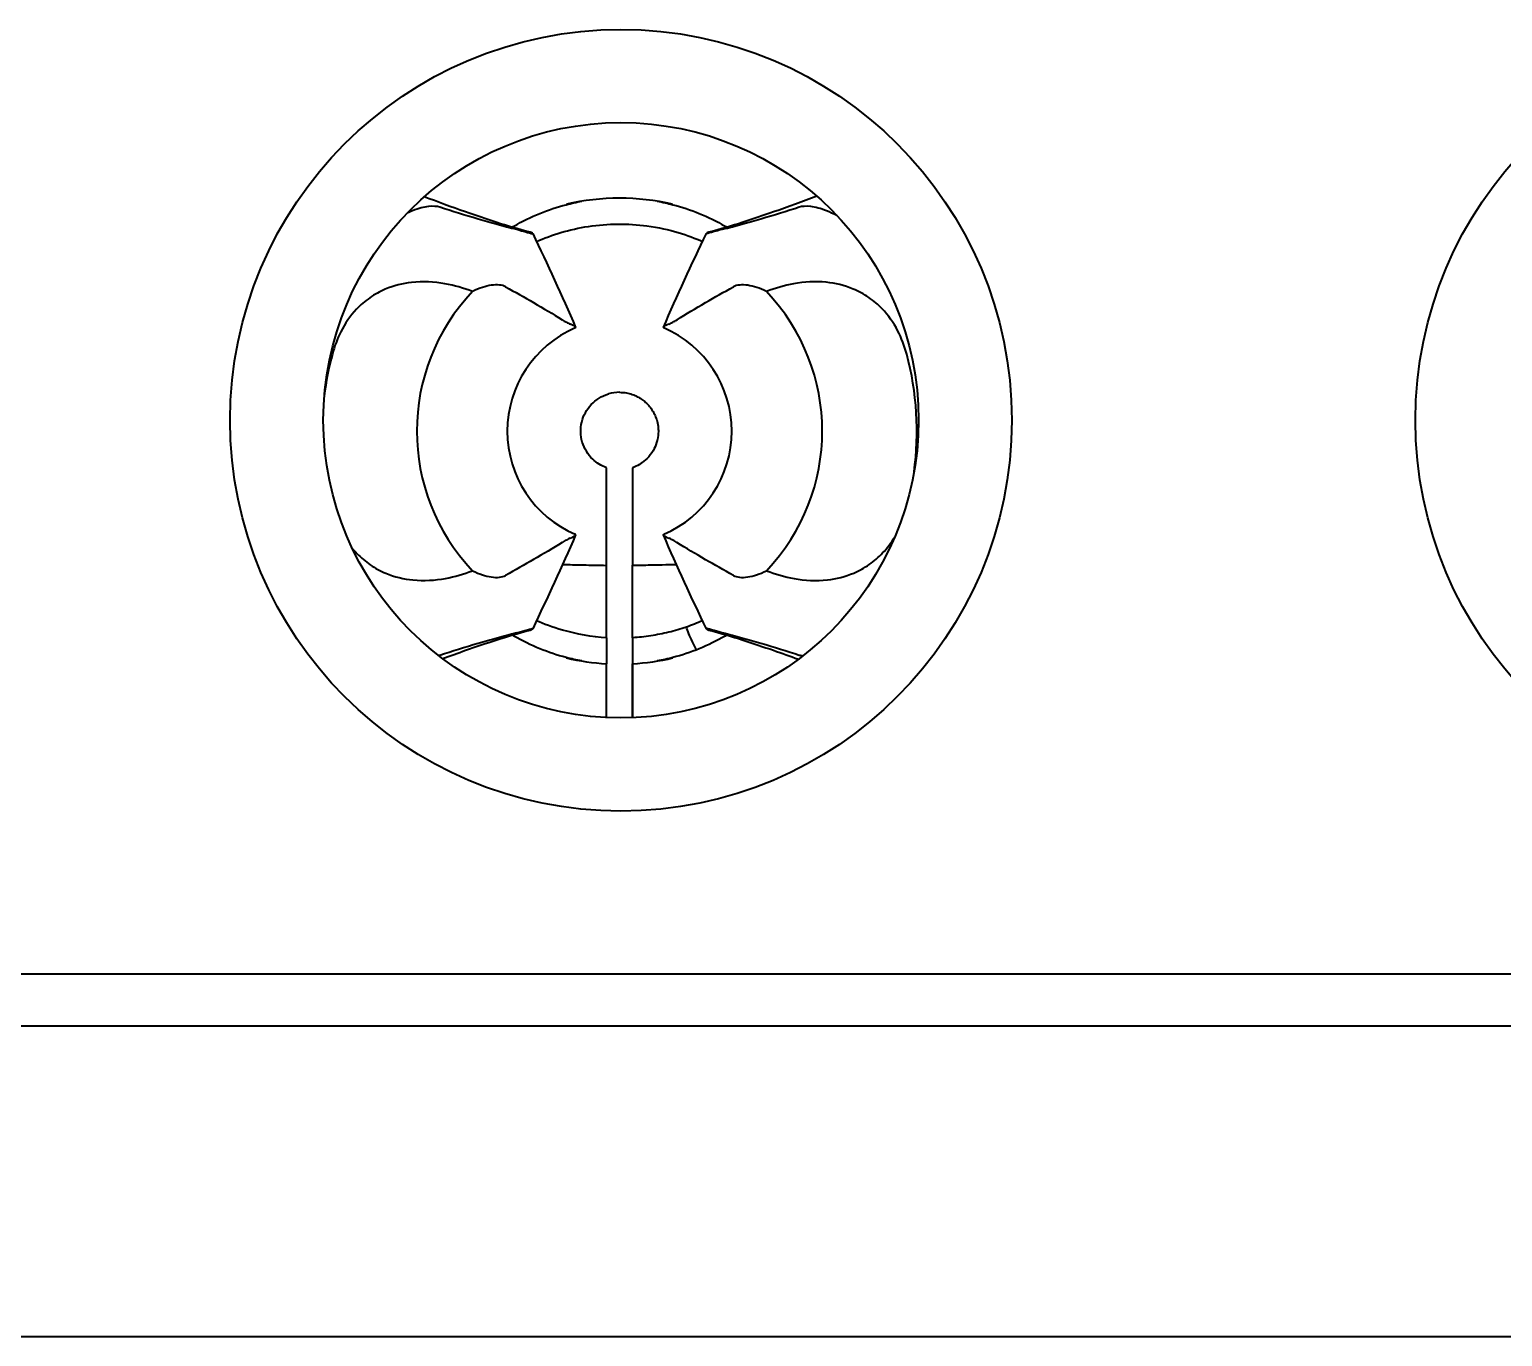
# Model space of a CAD drawing. Header units: millimetres. Extents: x 0 to 1682, y 0 to 1188.
# Drawn here: x 1349.893 to 1352.739, y 387.349 to 389.874 of the extents above; entities that cross this region are included whole.
import ezdxf

# ---------------------------------------------------------------- set-up
doc = ezdxf.new("R2010")
doc.units = ezdxf.units.MM
doc.header["$LTSCALE"] = 2
doc.layers.add('가시적인 것(ISO)', color=3, linetype='Continuous', lineweight=40)

msp = doc.modelspace()

# ---------------------------------------------------------------- linework, layer by layer
at = {"layer": '가시적인 것(ISO)'}
for p, q in [((1351.0082, 388.699), (1351.0082, 388.8389)), ((1351.0582, 388.699), (1351.0582, 388.839)), ((1351.0082, 388.699), (1351.0082, 388.6489)), ((1351.0082, 388.5448), (1351.0082, 388.6489)), ((1351.0582, 388.5446), (1351.0582, 388.6489)), ((1354.6437, 388.0492), (1343.548, 388.0492)), ((1343.8866, 387.9492), (1354.3052, 387.9492)), ((1343.548, 387.3492), (1354.6437, 387.3492))]:
    msp.add_line(p, q, dxfattribs=at)
for centre, radius in [((1351.0359, 389.1192), 0.755), ((1353.3259, 389.1192), 0.755), ((1351.0359, 389.1192), 0.575)]:
    msp.add_circle(centre, radius, dxfattribs=at)
for radius, start, end in [(0.45, 90, 103.1782), (0.45, 76.8218, 90), (0.3916, 136.4808, 223.5197), (0.3916, 316.4807, 43.5197), (0.2168, 113.2155, 246.7835), (0.2168, 293.2154, 66.7839), (0.5744, 164.9931, 173.2253), (0.5744, 352.1098, 15.0072), (0.45, 256.8218, 266.8153), (0.45, 273.1847, 283.1782)]:
    msp.add_arc((1351.0332, 389.0982), radius, start, end, dxfattribs=at)
for centre, major_axis, ratio, start_param, end_param in [((1350.4101, 389.1675), (-0.463, -0.2959), 0.288484, 3.394771, 3.408064), ((1350.3894, 389.2634), (-0.4764, -0.2156), 0.090673, 3.19962, 3.25302), ((1351.6768, 389.2635), (-0.4763, 0.2155), 0.09072, 6.171688, 6.225172), ((1351.6782, 389.151), (-0.4849, 0.3125), 0.282243, 6.024102, 6.037104), ((1351.0332, 389.0964), (0.0022, -0.0768), 0.987445, 3.113519, 3.4016), ((1350.3882, 389.0454), (-0.4848, 0.3124), 0.282261, 2.882488, 2.895489), ((1350.3895, 388.933), (-0.4763, 0.2155), 0.090718, 3.030103, 3.083581), ((1351.6769, 388.9331), (-0.4764, -0.2156), 0.090678, 0.058025, 0.111435), ((1351.6533, 389.0267), (-0.46, -0.2936), 0.289371, 0.254195, 0.267538)]:
    msp.add_ellipse(centre, major_axis=major_axis, ratio=ratio, start_param=start_param, end_param=end_param, dxfattribs=at)
for points, knots in [([(1350.624, 389.5204), (1350.6272, 389.5219), (1350.6304, 389.5232), (1350.645, 389.529), (1350.6555, 389.5317), (1350.673, 389.5337), (1350.6802, 389.5332), (1350.6859, 389.5314)], [-0.01429231, -0.01429231, -0.01429231, -0.01429231, -0.0125463, -0.0125463, -0.00607167, -0.00607167, -0.000001, -0.000001, -0.000001, -0.000001]), ([(1350.8607, 389.4824), (1350.8371, 389.4886), (1350.8155, 389.4951), (1350.7757, 389.5079), (1350.7552, 389.5148), (1350.7087, 389.5311), (1350.6817, 389.541), (1350.6559, 389.5508)], [0.000001, 0.000001, 0.000001, 0.000001, 0.0588699, 0.0588699, 0.1213777, 0.1213777, 0.2070436, 0.2070436, 0.2070436, 0.2070436]), ([(1350.6859, 389.5314), (1350.7095, 389.5238), (1350.7345, 389.5159), (1350.7719, 389.505), (1350.7842, 389.5014), (1350.8085, 389.4948), (1350.8213, 389.4914), (1350.8343, 389.4881)], [0.000001, 0.000001, 0.000001, 0.000001, 0.02510025, 0.02510025, 0.03680794, 0.03680794, 0.04760817, 0.04760817, 0.04760817, 0.04760817]), ([(1350.8291, 389.4942), (1350.8455, 389.5036), (1350.8622, 389.5118), (1350.8791, 389.5186), (1350.896, 389.5255), (1350.913, 389.5311), (1350.9301, 389.5356), (1350.9401, 389.5382), (1350.9502, 389.5405), (1350.9604, 389.5423)], [0, 0, 0, 0, 0.25, 0.25, 0.25, 0.5, 0.5, 0.5, 0.6474893, 0.6474893, 0.6474893, 0.6474893]), ([(1351.106, 389.5423), (1351.1161, 389.5405), (1351.1262, 389.5382), (1351.1363, 389.5356), (1351.1534, 389.5311), (1351.1704, 389.5255), (1351.1873, 389.5186), (1351.2042, 389.5118), (1351.2209, 389.5036), (1351.2372, 389.4942)], [0.3524805, 0.3524805, 0.3524805, 0.3524805, 0.5, 0.5, 0.5, 0.75, 0.75, 0.75, 1, 1, 1, 1]), ([(1351.4142, 389.5522), (1351.3873, 389.542), (1351.3589, 389.5315), (1351.3111, 389.5148), (1351.2907, 389.5079), (1351.2509, 389.4951), (1351.2293, 389.4886), (1351.2056, 389.4824)], [0.0435794, 0.0435794, 0.0435794, 0.0435794, 0.135923, 0.135923, 0.2001231, 0.2001231, 0.2605456, 0.2605456, 0.2605456, 0.2605456]), ([(1351.2321, 389.4881), (1351.245, 389.4914), (1351.2577, 389.4947), (1351.282, 389.5014), (1351.2943, 389.5049), (1351.3317, 389.5159), (1351.3569, 389.5238), (1351.3805, 389.5314)], [0.000001, 0.000001, 0.000001, 0.000001, 0.01087287, 0.01087287, 0.02267328, 0.02267328, 0.04807128, 0.04807128, 0.04807128, 0.04807128]), ([(1351.3805, 389.5314), (1351.3862, 389.5332), (1351.3934, 389.5337), (1351.4111, 389.5317), (1351.4216, 389.5289), (1351.4395, 389.5218), (1351.446, 389.5188), (1351.4527, 389.5153)], [-0.04812161, -0.04812161, -0.04812161, -0.04812161, -0.04200366, -0.04200366, -0.035477, -0.035477, -0.03198349, -0.03198349, -0.03198349, -0.03198349]), ([(1350.8727, 389.4646), (1350.9024, 389.4776), (1350.9358, 389.488), (1351.0107, 389.4994), (1351.0488, 389.4997), (1351.1306, 389.4888), (1351.1668, 389.4764), (1351.1937, 389.4646)], [0.00074803, 0.00074803, 0.00074803, 0.00074803, 0.01038667, 0.01038667, 0.01998416, 0.01998416, 0.03136891, 0.03136891, 0.03136891, 0.03136891]), ([(1350.8369, 389.4874), (1350.8573, 389.4818), (1350.8668, 389.4785), (1350.865, 389.4803), (1350.8646, 389.4807), (1350.8639, 389.4811)], [0.000001, 0.000001, 0.000001, 0.000001, 0.01769583, 0.01769583, 0.02027831, 0.02027831, 0.02027831, 0.02027831]), ([(1351.2294, 389.4874), (1351.2091, 389.4818), (1351.1996, 389.4785), (1351.2013, 389.4803), (1351.2018, 389.4807), (1351.2025, 389.4811)], [-0.02032758, -0.02032758, -0.02032758, -0.02032758, -0.00261133, -0.00261133, -0.000001, -0.000001, -0.000001, -0.000001]), ([(1350.7492, 389.3679), (1350.7321, 389.3745), (1350.7142, 389.3797), (1350.675, 389.3866), (1350.6532, 389.3878), (1350.6142, 389.3835), (1350.5971, 389.3793), (1350.5702, 389.3679), (1350.5602, 389.3625), (1350.5414, 389.3494), (1350.5328, 389.342), (1350.5127, 389.3207), (1350.5027, 389.3061), (1350.4877, 389.2763), (1350.4824, 389.2619), (1350.4784, 389.247)], [0.000001, 0.000001, 0.000001, 0.000001, 0.00626223, 0.00626223, 0.01343841, 0.01343841, 0.01913464, 0.01913464, 0.02272973, 0.02272973, 0.02626393, 0.02626393, 0.03167014, 0.03167014, 0.03630667, 0.03630667, 0.03630667, 0.03630667]), ([(1351.588, 389.247), (1351.5838, 389.2627), (1351.578, 389.278), (1351.5625, 389.3079), (1351.5525, 389.3221), (1351.5327, 389.3428), (1351.5241, 389.3501), (1351.5053, 389.363), (1351.4952, 389.3684), (1351.4679, 389.3798), (1351.4503, 389.3839), (1351.4114, 389.3878), (1351.3901, 389.3865), (1351.3516, 389.3795), (1351.334, 389.3744), (1351.3172, 389.3679)], [0.000001, 0.000001, 0.000001, 0.000001, 0.00488809, 0.00488809, 0.01015041, 0.01015041, 0.01364946, 0.01364946, 0.01725329, 0.01725329, 0.02305912, 0.02305912, 0.03007931, 0.03007931, 0.03622793, 0.03622793, 0.03622793, 0.03622793]), ([(1350.8131, 389.377), (1350.8065, 389.3806), (1350.797, 389.3817), (1350.7747, 389.3784), (1350.7625, 389.3745), (1350.7492, 389.3679)], [0.000001, 0.000001, 0.000001, 0.000001, 0.00832328, 0.00832328, 0.01574209, 0.01574209, 0.01574209, 0.01574209]), ([(1350.8131, 389.377), (1350.8311, 389.3672), (1350.8491, 389.3568), (1350.8868, 389.335), (1350.9044, 389.3249), (1350.9221, 389.3135)], [0.000001, 0.000001, 0.000001, 0.000001, 0.02267265, 0.02267265, 0.04797339, 0.04797339, 0.04797339, 0.04797339]), ([(1351.1443, 389.3135), (1351.162, 389.3249), (1351.1797, 389.3351), (1351.2172, 389.3568), (1351.2352, 389.3671), (1351.2532, 389.377)], [0.000001, 0.000001, 0.000001, 0.000001, 0.02202225, 0.02202225, 0.04195247, 0.04195247, 0.04195247, 0.04195247]), ([(1351.3172, 389.3679), (1351.3039, 389.3745), (1351.2917, 389.3783), (1351.2694, 389.3817), (1351.2599, 389.3806), (1351.2532, 389.377)], [0.000001, 0.000001, 0.000001, 0.000001, 0.00737627, 0.00737627, 0.01570949, 0.01570949, 0.01570949, 0.01570949]), ([(1350.9221, 389.3135), (1350.925, 389.3117), (1350.9278, 389.31), (1350.9332, 389.3071), (1350.9357, 389.3059), (1350.9382, 389.3048)], [-0.007255096, -0.007255096, -0.007255096, -0.007255096, -0.003632959, -0.003632959, -0.000001, -0.000001, -0.000001, -0.000001]), ([(1350.9481, 389.2976), (1350.9489, 389.2982), (1350.9485, 389.2991), (1350.9468, 389.3004), (1350.9452, 389.3016), (1350.9423, 389.3031), (1350.9382, 389.3048)], [0, 0, 0, 0, 0.5, 0.5, 0.5, 1, 1, 1, 1]), ([(1351.1282, 389.3048), (1351.1241, 389.3031), (1351.1212, 389.3016), (1351.1195, 389.3004), (1351.1179, 389.2991), (1351.1175, 389.2982), (1351.1183, 389.2976)], [0, 0, 0, 0, 0.5, 0.5, 0.5, 1, 1, 1, 1]), ([(1351.1282, 389.3048), (1351.1307, 389.3059), (1351.1332, 389.3071), (1351.1386, 389.31), (1351.1413, 389.3117), (1351.1443, 389.3135)], [-0.007254423, -0.007254423, -0.007254423, -0.007254423, -0.003622775, -0.003622775, -0.000001, -0.000001, -0.000001, -0.000001]), ([(1350.9813, 389.0441), (1350.9766, 389.0486), (1350.9725, 389.0537), (1350.9691, 389.0593), (1350.9657, 389.0648), (1350.963, 389.0709), (1350.9612, 389.0771), (1350.9594, 389.0834), (1350.9584, 389.0898), (1350.9582, 389.0963), (1350.958, 389.1028), (1350.9587, 389.1094), (1350.9602, 389.1157), (1350.9618, 389.122), (1350.9641, 389.1281), (1350.9672, 389.1338), (1350.9703, 389.1396), (1350.9741, 389.1449), (1350.9786, 389.1496), (1350.9831, 389.1544), (1350.9882, 389.1586), (1350.9938, 389.162), (1350.9993, 389.1655), (1351.0054, 389.1682), (1351.0116, 389.1701)], [0, 0, 0, 0, 0.125, 0.125, 0.125, 0.25, 0.25, 0.25, 0.375, 0.375, 0.375, 0.5, 0.5, 0.5, 0.625, 0.625, 0.625, 0.75, 0.75, 0.75, 0.875, 0.875, 0.875, 0.9999979, 0.9999979, 0.9999979, 0.9999979]), ([(1351.0332, 389.1732), (1351.0377, 389.1732), (1351.0421, 389.1728), (1351.0465, 389.172), (1351.0484, 389.1717), (1351.0502, 389.1713), (1351.0521, 389.1708), (1351.0559, 389.1698), (1351.0597, 389.1685), (1351.0633, 389.1669), (1351.0655, 389.1659), (1351.0677, 389.1648), (1351.0698, 389.1637), (1351.0728, 389.162), (1351.0757, 389.1601), (1351.0785, 389.158), (1351.0808, 389.1562), (1351.083, 389.1543), (1351.0851, 389.1523), (1351.0873, 389.1503), (1351.0893, 389.1481), (1351.0911, 389.1459), (1351.0933, 389.1432), (1351.0953, 389.1404), (1351.0971, 389.1374), (1351.0984, 389.1354), (1351.0995, 389.1333), (1351.1006, 389.1311), (1351.1023, 389.1275), (1351.1038, 389.1238), (1351.105, 389.12), (1351.1055, 389.1182), (1351.106, 389.1164), (1351.1064, 389.1145), (1351.1074, 389.1102), (1351.1079, 389.1057), (1351.1081, 389.1012), (1351.1082, 389.0999), (1351.1082, 389.0985), (1351.1082, 389.0972), (1351.1081, 389.0922), (1351.1075, 389.0872), (1351.1065, 389.0823), (1351.1063, 389.0815), (1351.1061, 389.0807), (1351.1059, 389.0799), (1351.1046, 389.0746), (1351.1026, 389.0694), (1351.1001, 389.0644), (1351.0973, 389.0588), (1351.0937, 389.0535), (1351.0895, 389.0487), (1351.0858, 389.0445), (1351.0816, 389.0406), (1351.077, 389.0374), (1351.0764, 389.0369), (1351.0758, 389.0365), (1351.0752, 389.0361), (1351.071, 389.0332), (1351.0664, 389.0308), (1351.0617, 389.0289), (1351.0606, 389.0284), (1351.0594, 389.0279), (1351.0582, 389.0275)], [0, 0, 0, 0, 0.064029, 0.064029, 0.064029, 0.090909, 0.090909, 0.090909, 0.147575, 0.147575, 0.147575, 0.181818, 0.181818, 0.181818, 0.230906, 0.230906, 0.230906, 0.272727, 0.272727, 0.272727, 0.31446, 0.31446, 0.31446, 0.363636, 0.363636, 0.363636, 0.397788, 0.397788, 0.397788, 0.454545, 0.454545, 0.454545, 0.481311, 0.481311, 0.481311, 0.545455, 0.545455, 0.545455, 0.564756, 0.564756, 0.564756, 0.636364, 0.636364, 0.636364, 0.648191, 0.648191, 0.648191, 0.727273, 0.727273, 0.727273, 0.818182, 0.818182, 0.818182, 0.898575, 0.898575, 0.898575, 0.909091, 0.909091, 0.909091, 0.981969, 0.981969, 0.981969, 1, 1, 1, 1]), ([(1351.0082, 389.0275), (1351.0031, 389.0293), (1350.9933, 389.034), (1350.985, 389.0405), (1350.9813, 389.0441)], [0.0000005, 0.0000005, 0.0000005, 0.0000005, 0.5, 0.999989, 0.999989, 0.999989, 0.999989]), ([(1351.0082, 388.9303), (1351.0082, 388.9612), (1351.0082, 388.9856), (1351.0082, 389.0187), (1351.0082, 389.0275), (1351.0082, 389.0275)], [-0.0283629, -0.0283629, -0.0283629, -0.0283629, -0.01405808, -0.01405808, -0.000001, -0.000001, -0.000001, -0.000001]), ([(1351.0582, 389.0275), (1351.0582, 389.0275), (1351.0582, 389.0187), (1351.0582, 388.9857), (1351.0582, 388.9613), (1351.0582, 388.9304)], [-0.0282305, -0.0282305, -0.0282305, -0.0282305, -0.01423903, -0.01423903, -0.0000015, -0.0000015, -0.0000015, -0.0000015]), ([(1350.9221, 388.8829), (1350.9044, 388.8716), (1350.8867, 388.8614), (1350.8492, 388.8396), (1350.8312, 388.8293), (1350.8131, 388.8195)], [0.000001, 0.000001, 0.000001, 0.000001, 0.02202179, 0.02202179, 0.04195434, 0.04195434, 0.04195434, 0.04195434]), ([(1350.9381, 388.8916), (1350.9357, 388.8906), (1350.9331, 388.8893), (1350.9278, 388.8864), (1350.925, 388.8848), (1350.9221, 388.8829)], [-0.007253637, -0.007253637, -0.007253637, -0.007253637, -0.003622384, -0.003622384, -0.000001, -0.000001, -0.000001, -0.000001]), ([(1350.9381, 388.8916), (1350.9423, 388.8933), (1350.9452, 388.8949), (1350.9468, 388.8961), (1350.9485, 388.8973), (1350.9489, 388.8982), (1350.9481, 388.8988)], [0, 0, 0, 0, 0.5, 0.5, 0.5, 1, 1, 1, 1]), ([(1351.1183, 388.8988), (1351.1175, 388.8982), (1351.1179, 388.8973), (1351.1195, 388.8961), (1351.1212, 388.8949), (1351.1241, 388.8933), (1351.1282, 388.8916)], [0, 0, 0, 0, 0.5, 0.5, 0.5, 1, 1, 1, 1]), ([(1351.1442, 388.8829), (1351.1413, 388.8848), (1351.1385, 388.8864), (1351.1332, 388.8893), (1351.1307, 388.8906), (1351.1282, 388.8916)], [-0.007255314, -0.007255314, -0.007255314, -0.007255314, -0.003633065, -0.003633065, -0.000001, -0.000001, -0.000001, -0.000001]), ([(1351.2532, 388.8195), (1351.2353, 388.8293), (1351.2172, 388.8396), (1351.1796, 388.8614), (1351.162, 388.8716), (1351.1442, 388.8829)], [0.000001, 0.000001, 0.000001, 0.000001, 0.02266577, 0.02266577, 0.04797204, 0.04797204, 0.04797204, 0.04797204]), ([(1351.3172, 388.8285), (1351.3343, 388.822), (1351.3521, 388.8168), (1351.3914, 388.8098), (1351.4132, 388.8086), (1351.4521, 388.8129), (1351.4693, 388.8171), (1351.4961, 388.8285), (1351.5062, 388.834), (1351.5249, 388.847), (1351.5336, 388.8545), (1351.5505, 388.8723), (1351.5583, 388.8828), (1351.565, 388.8941)], [0.000001, 0.000001, 0.000001, 0.000001, 0.00626235, 0.00626235, 0.0134386, 0.0134386, 0.01913477, 0.01913477, 0.02272976, 0.02272976, 0.0262638, 0.0262638, 0.03025485, 0.03025485, 0.03025485, 0.03025485]), ([(1350.5165, 388.8724), (1350.5195, 388.8687), (1350.5226, 388.8652), (1350.5338, 388.8536), (1350.5424, 388.8463), (1350.5612, 388.8334), (1350.5713, 388.8279), (1350.5988, 388.8166), (1350.6164, 388.8125), (1350.6553, 388.8087), (1350.6765, 388.81), (1350.7149, 388.817), (1350.7324, 388.8221), (1350.7492, 388.8285)], [0.00873439, 0.00873439, 0.00873439, 0.00873439, 0.01016888, 0.01016888, 0.01366516, 0.01366516, 0.01727295, 0.01727295, 0.02310028, 0.02310028, 0.0300965, 0.0300965, 0.03622826, 0.03622826, 0.03622826, 0.03622826]), ([(1350.7492, 388.8285), (1350.7624, 388.822), (1350.7746, 388.8181), (1350.797, 388.8147), (1350.8065, 388.8159), (1350.8131, 388.8195)], [0.000001, 0.000001, 0.000001, 0.000001, 0.00737626, 0.00737626, 0.01570945, 0.01570945, 0.01570945, 0.01570945]), ([(1350.9228, 388.8403), (1350.9357, 388.8404), (1350.9491, 388.8401), (1350.9777, 388.8394), (1350.9929, 388.8391), (1351.0082, 388.8389)], [0.017214595, 0.017214595, 0.017214595, 0.017214595, 0.021507398, 0.021507398, 0.026103666, 0.026103666, 0.026103666, 0.026103666]), ([(1351.0582, 388.839), (1351.067, 388.8391), (1351.0757, 388.8393), (1351.0948, 388.8398), (1351.1052, 388.84), (1351.125, 388.8404), (1351.1343, 388.8406), (1351.1434, 388.8405)], [0.000001, 0.000001, 0.000001, 0.000001, 0.002645454, 0.002645454, 0.005867942, 0.005867942, 0.008896239, 0.008896239, 0.008896239, 0.008896239]), ([(1351.2532, 388.8195), (1351.2598, 388.8159), (1351.2693, 388.8147), (1351.2916, 388.8181), (1351.3039, 388.822), (1351.3172, 388.8285)], [0.000001, 0.000001, 0.000001, 0.000001, 0.00832329, 0.00832329, 0.01574211, 0.01574211, 0.01574211, 0.01574211]), ([(1351.0082, 388.699), (1350.9795, 388.7008), (1350.951, 388.7057), (1350.9036, 388.7193), (1350.8867, 388.7257), (1350.8727, 388.7318)], [0.000001, 0.000001, 0.000001, 0.000001, 0.00863494, 0.00863494, 0.01473932, 0.01473932, 0.01473932, 0.01473932]), ([(1350.8342, 388.7083), (1350.8214, 388.7051), (1350.8087, 388.7017), (1350.7843, 388.6951), (1350.772, 388.6915), (1350.7346, 388.6805), (1350.7095, 388.6727), (1350.6859, 388.6651)], [0.000001, 0.000001, 0.000001, 0.000001, 0.01087239, 0.01087239, 0.02267253, 0.02267253, 0.04807062, 0.04807062, 0.04807062, 0.04807062]), ([(1350.6913, 388.6589), (1350.706, 388.6643), (1350.7209, 388.6696), (1350.7554, 388.6817), (1350.7758, 388.6886), (1350.8156, 388.7013), (1350.8371, 388.7078), (1350.8607, 388.714)], [0.0873718, 0.0873718, 0.0873718, 0.0873718, 0.1360095, 0.1360095, 0.2001654, 0.2001654, 0.2604816, 0.2604816, 0.2604816, 0.2604816]), ([(1350.9603, 388.6542), (1350.9502, 388.656), (1350.9401, 388.6582), (1350.93, 388.6609), (1350.913, 388.6653), (1350.896, 388.6709), (1350.8791, 388.6778), (1350.8622, 388.6847), (1350.8455, 388.6928), (1350.8291, 388.7022)], [0.2633685, 0.2633685, 0.2633685, 0.2633685, 0.43111, 0.43111, 0.43111, 0.715555, 0.715555, 0.715555, 1, 1, 1, 1]), ([(1350.8369, 388.709), (1350.8573, 388.7147), (1350.8668, 388.718), (1350.8651, 388.7161), (1350.8646, 388.7158), (1350.8639, 388.7153)], [-0.02032757, -0.02032757, -0.02032757, -0.02032757, -0.00261135, -0.00261135, -0.000001, -0.000001, -0.000001, -0.000001]), ([(1351.1626, 388.7197), (1351.1513, 388.7159), (1351.1285, 388.7092), (1351.0936, 388.7023), (1351.07, 388.6997), (1351.0582, 388.699)], [0.0000018, 0.0000018, 0.0000018, 0.0000018, 0.3333334, 0.6666667, 1, 1, 1, 1]), ([(1351.2372, 388.7022), (1351.2209, 388.6928), (1351.2042, 388.6847), (1351.1873, 388.6778), (1351.1704, 388.6709), (1351.1534, 388.6653), (1351.1363, 388.6608), (1351.1263, 388.6582), (1351.1162, 388.656), (1351.1061, 388.6542)], [0, 0, 0, 0, 0.2844503, 0.2844503, 0.2844503, 0.5689005, 0.5689005, 0.5689005, 0.7366104, 0.7366104, 0.7366104, 0.7366104]), ([(1351.1821, 388.6757), (1351.1791, 388.6812), (1351.1733, 388.6924), (1351.1666, 388.7072), (1351.1636, 388.7158), (1351.1626, 388.7197)], [0.0448363, 0.0448363, 0.0448363, 0.0448363, 0.3333333, 0.6666667, 0.9998988, 0.9998988, 0.9998988, 0.9998988]), ([(1351.2294, 388.709), (1351.209, 388.7147), (1351.1996, 388.718), (1351.2013, 388.7161), (1351.2018, 388.7158), (1351.2025, 388.7153)], [0.000001, 0.000001, 0.000001, 0.000001, 0.01769584, 0.01769584, 0.02027831, 0.02027831, 0.02027831, 0.02027831]), ([(1351.2056, 388.714), (1351.2293, 388.7078), (1351.2509, 388.7013), (1351.2907, 388.6885), (1351.3111, 388.6816), (1351.3468, 388.6692), (1351.3629, 388.6634), (1351.3787, 388.6575)], [0.000001, 0.000001, 0.000001, 0.000001, 0.0588726, 0.0588726, 0.1213808, 0.1213808, 0.172457, 0.172457, 0.172457, 0.172457]), ([(1351.3805, 388.6651), (1351.3569, 388.6727), (1351.3319, 388.6805), (1351.2945, 388.6915), (1351.2822, 388.695), (1351.2578, 388.7017), (1351.2451, 388.7051), (1351.2321, 388.7083)], [0.000001, 0.000001, 0.000001, 0.000001, 0.02510087, 0.02510087, 0.0368086, 0.0368086, 0.04760889, 0.04760889, 0.04760889, 0.04760889]), ([(1351.0582, 388.699), (1351.0582, 388.6942), (1351.0582, 388.6841), (1351.0582, 388.6679), (1351.0582, 388.6559), (1351.0582, 388.6494), (1351.0582, 388.6489)], [0, 0, 0, 0, 0.125, 0.25, 0.375, 0.3853845, 0.3853845, 0.3853845, 0.3853845]), ([(1351.0082, 388.5448), (1351.0082, 388.5575), (1351.0082, 388.5923), (1351.0082, 388.6267), (1351.0082, 388.6483)], [0.4757893, 0.4757893, 0.4757893, 0.4757893, 0.6666667, 0.9999916, 0.9999916, 0.9999916, 0.9999916]), ([(1351.0582, 388.6483), (1351.0582, 388.6267), (1351.0582, 388.5922), (1351.0582, 388.5574), (1351.0582, 388.5446)], [0.0000084, 0.0000084, 0.0000084, 0.0000084, 0.3333333, 0.5253847, 0.5253847, 0.5253847, 0.5253847])]:
    msp.add_open_spline(points, degree=3, knots=knots, dxfattribs=at)
for points in [[(1350.8257, 389.4922), (1350.8268, 389.4929), (1350.828, 389.4935), (1350.8291, 389.4942)], [(1350.8654, 389.4799), (1350.894, 389.4203), (1350.9216, 389.3599), (1350.9484, 389.2987)], [(1351.118, 389.2987), (1351.1448, 389.3599), (1351.1724, 389.4203), (1351.201, 389.4799)], [(1351.2372, 389.4942), (1351.2384, 389.4935), (1351.2395, 389.4929), (1351.2407, 389.4922)], [(1350.9481, 389.2976), (1350.948, 389.2976), (1350.9479, 389.2975), (1350.9477, 389.2974)], [(1351.1183, 389.2976), (1351.1184, 389.2976), (1351.1185, 389.2975), (1351.1186, 389.2974)], [(1351.0082, 388.8389), (1351.0082, 388.8546), (1351.0082, 388.8854), (1351.0082, 388.9155), (1351.0082, 388.9303)], [(1351.0582, 388.9304), (1351.0582, 388.9161), (1351.0582, 388.8865), (1351.0582, 388.8551), (1351.0582, 388.839)], [(1350.9484, 388.8977), (1350.9215, 388.8365), (1350.8939, 388.7761), (1350.8654, 388.7165)], [(1350.9481, 388.8988), (1350.948, 388.8989), (1350.9478, 388.899), (1350.9477, 388.899)], [(1351.201, 388.7165), (1351.1724, 388.7761), (1351.1448, 388.8365), (1351.118, 388.8977)], [(1351.1183, 388.8988), (1351.1184, 388.8989), (1351.1185, 388.8989), (1351.1186, 388.899)], [(1351.1937, 388.7318), (1351.1835, 388.7274), (1351.1731, 388.7233), (1351.1626, 388.7197)], [(1350.8291, 388.7022), (1350.828, 388.7029), (1350.8268, 388.7036), (1350.8257, 388.7043)], [(1351.2407, 388.7043), (1351.2395, 388.7036), (1351.2384, 388.7029), (1351.2372, 388.7022)], [(1350.6859, 388.6651), (1350.6853, 388.6649), (1350.6846, 388.6647), (1350.6839, 388.6645)], [(1351.0082, 388.6484), (1351.0082, 388.6484), (1351.0082, 388.6484), (1351.0082, 388.6484)], [(1351.0582, 388.6484), (1351.0582, 388.6484), (1351.0582, 388.6484), (1351.0581, 388.6484)], [(1351.3868, 388.6637), (1351.3845, 388.664), (1351.3824, 388.6644), (1351.3805, 388.6651)]]:
    msp.add_open_spline(points, degree=3, dxfattribs=at)

doc.saveas('drawing.dxf')
